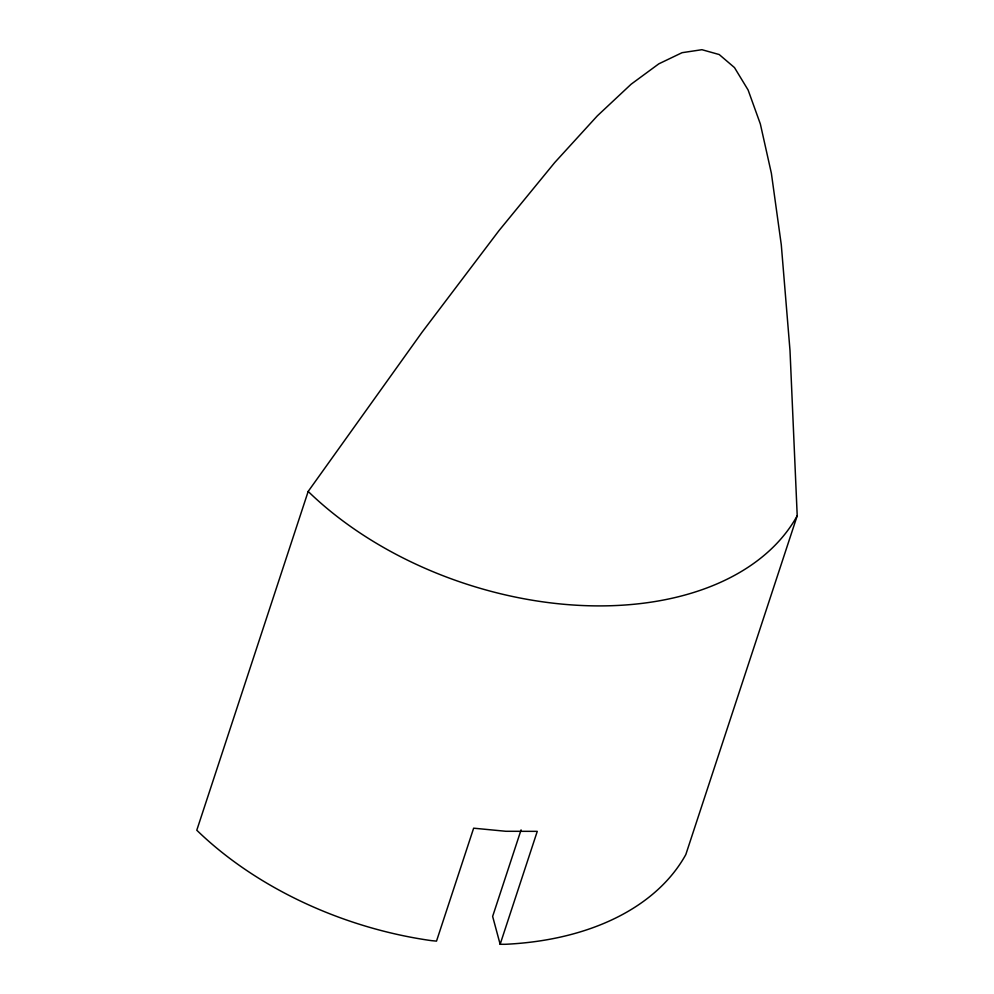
<?xml version="1.0" encoding="UTF-8"?>
<svg xmlns="http://www.w3.org/2000/svg" width="994" height="994" viewBox="0 0 994 994"><rect width="100%" height="100%" fill="white"/><g stroke="black" fill="none" stroke-linecap="round" stroke-linejoin="round"><path stroke-width="1.49" d="M308.177 491.434L196.787 830.226A296.15 191.556 18.2 0 0 431.408 940.635L436.515 941.119L473.641 828.188L505.859 831.282L537.269 831.357L500.144 944.288L505.114 944.3A296.15 191.556 18.2 0 0 685.823 854.554L797.213 515.762L790.006 350.559L781.284 244.735L771.381 173.316L760.348 123.977L748.109 90.007L734.491 67.592L719.221 54.546L701.926 49.7L682.058 52.694L658.836 63.827L631.153 84.192L597.332 115.863L554.727 162.544L498.938 230.683L422.04 332.257L308.177 491.434A296.15 191.556 18.2 0 0 797.213 515.762M521.08 829.891L492.639 916.418L500.144 944.288"/></g></svg>
